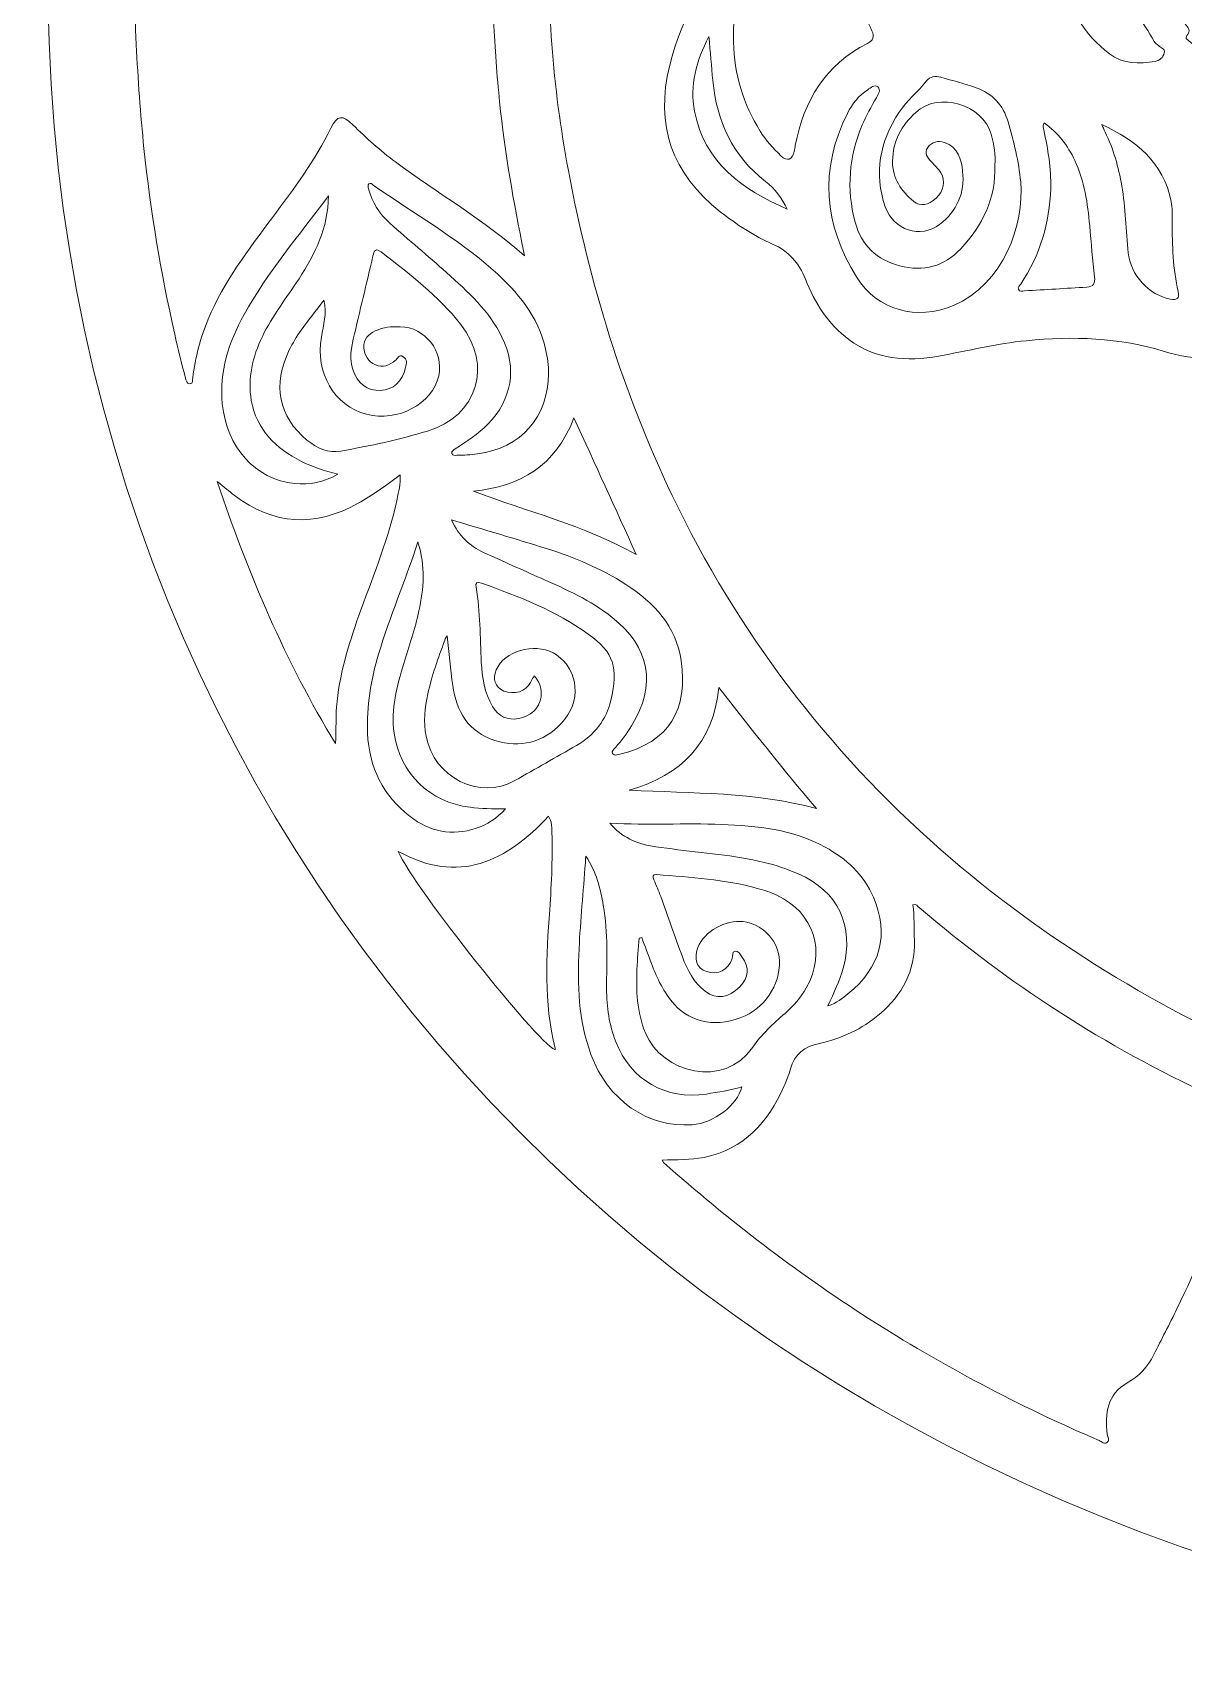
# Model space of a CAD drawing. Extents: x 547 to 1499, y -1479 to -525.
# Drawn here: x 546.5 to 869.9, y -1479.1 to -1021.8 of the extents above; entities that cross this region are included whole.
import ezdxf

# ---------------------------------------------------------------- set-up
doc = ezdxf.new("R2010")
doc.units = 0
doc.header["$MEASUREMENT"] = 0
doc.layers.add('katman 1', color=7, linetype='Continuous')

# ---------------------------------------------------------------- blocks, each defined once
blk = doc.blocks.new('block 2')
at = {"layer": 'katman 1', "lineweight": 0}
for points, knots in [([(1056.6, -1478.16), (770.03, -1479.09), (560.12, -1277.73), (551.19, -1024.41), (546.55, -892.53), (589.54, -777.31), (680.34, -681.55), (768.57, -588.49), (878.18, -539.25), (1006.31, -534.51), (1272.18, -524.67), (1486.76, -733.98), (1494.73, -988.62), (1498.89, -1121.7), (1455.17, -1237.83), (1362.7, -1333.82), (1270.21, -1429.85), (1155.63, -1476.5), (1056.6, -1478.16)], [0, 0, 0, 0, 1, 1, 1, 2, 2, 2, 3, 3, 3, 4, 4, 4, 5, 5, 5, 6, 6, 6, 6]), ([(816.05, -746.51), (817.91, -747.17), (819.34, -747.65), (820.75, -748.19), (828.36, -751.14), (833.07, -756.57), (834.82, -764.58), (835.65, -768.39), (835.67, -772.2), (835.2, -776.05), (833.96, -786.16), (829.07, -793.61), (819.5, -797.66), (818.32, -798.16), (817.15, -798.71), (815.92, -799.07), (814.15, -799.59), (814.3, -800.29), (815.32, -801.56), (820.13, -807.51), (825.53, -812.86), (831.33, -817.82), (840.19, -825.39), (850.02, -831.66), (859.29, -838.67), (867.76, -845.07), (875.75, -851.99), (882.1, -860.6), (890.16, -871.54), (893.95, -883.58), (891.5, -897.21), (890.07, -905.16), (886.67, -912.3), (882.15, -918.91), (876.95, -926.53), (871.43, -933.93), (866.37, -941.64), (850.61, -965.64), (851.61, -997.5), (870.38, -1019.32), (871.24, -1020.31), (872.14, -1021.29), (870.87, -1022.64), (870.33, -1023.23), (870.9, -1023.7), (871.32, -1024.04), (875.57, -1027.45), (880.11, -1030.28), (885.74, -1030.62), (887.23, -1030.71), (888.73, -1030.28), (890.27, -1030.62), (897.71, -1032.28), (905.13, -1034.03), (912.29, -1036.63), (917.12, -1038.39), (921.87, -1039.63), (927.05, -1038.68), (928.68, -1038.38), (930.43, -1038.54), (932.09, -1038.73), (936.57, -1039.26), (941.06, -1039.07), (945.54, -1038.94), (947.47, -1038.89), (949.37, -1038.61), (951.25, -1039.22), (954.68, -1040.33), (958.14, -1041.36), (961.52, -1042.61), (971.7, -1046.36), (981.44, -1051.08), (991.08, -1056.01), (993.47, -1057.24), (995.85, -1057.71), (998.49, -1056.9), (1000.05, -1056.42), (1000.84, -1055.62), (1001.13, -1053.94), (1002.1, -1048.26), (1003.24, -1042.61), (1004.32, -1036.94), (1006.61, -1024.98), (1008.88, -1013.02), (1011.2, -1001.07), (1011.82, -997.89), (1013.65, -996.44), (1016.28, -996.83), (1019.01, -997.24), (1019.8, -998.68), (1019.64, -1002.15), (1019.42, -1006.59), (1018.05, -1010.81), (1017.37, -1015.16), (1016.94, -1017.86), (1017.73, -1020.24), (1019.38, -1022.33), (1020.32, -1023.53), (1021.2, -1023.28), (1021.53, -1021.81), (1021.83, -1020.49), (1021.89, -1019.11), (1022.17, -1017.78), (1023.98, -1009.22), (1027.54, -1001.77), (1035.72, -997.53), (1037.72, -996.49), (1038.98, -995.31), (1039.52, -993.03), (1040.17, -990.3), (1042.85, -988.53), (1045.44, -988.62), (1048.02, -988.7), (1049.63, -990.17), (1050.42, -993.33), (1051.48, -997.64), (1051.42, -1002.06), (1051.46, -1006.46), (1051.48, -1009.27), (1051.57, -1012.07), (1052.82, -1014.67), (1053.19, -1015.44), (1053.55, -1016.45), (1054.66, -1016.26), (1055.73, -1016.07), (1056.16, -1015.18), (1056.31, -1014.14), (1056.45, -1013.19), (1056.61, -1012.24), (1056.81, -1011.3), (1057.78, -1006.9), (1060, -1003.31), (1063.69, -1000.64), (1065.73, -999.17), (1068.01, -998.22), (1070.3, -997.25), (1074.29, -995.57), (1074.7, -993.9), (1071.89, -990.61), (1068.55, -986.69), (1065.62, -982.49), (1063.11, -977.99), (1056.88, -966.86), (1057.22, -955.98), (1064.37, -945.34), (1067.07, -941.33), (1070.28, -937.76), (1073.67, -934.34), (1084.52, -923.37), (1094.55, -911.72), (1103.19, -898.9), (1114.84, -881.6), (1123.95, -863.17), (1128.28, -842.58), (1130.27, -833.13), (1130.98, -823.56), (1131.29, -813.95), (1131.46, -808.64), (1129.9, -804.27), (1124.39, -801.96), (1120.95, -800.52), (1118.48, -797.63), (1116.18, -794.69), (1104.24, -779.48), (1096.94, -762.38), (1095.4, -743.03), (1094.24, -728.34), (1096.61, -714.1), (1101.91, -700.36), (1103.36, -696.62), (1104.98, -692.95), (1106.36, -689.19), (1107.32, -686.6), (1106.63, -685.36), (1104.04, -684.34), (1103.37, -684.07), (1102.68, -683.87), (1101.98, -683.7), (1078.38, -678), (1054.43, -674.87), (1030.18, -674.12), (1019.84, -673.8), (1009.51, -674.28), (999.19, -674.91), (985.97, -675.71), (972.87, -677.44), (959.9, -680.02), (914.92, -688.97), (873.2, -705.82), (835.4, -732.01), (828.89, -736.52), (822.51, -741.22), (816.05, -746.51)], [0, 0, 0, 0, 1, 1, 1, 2, 2, 2, 3, 3, 3, 4, 4, 4, 5, 5, 5, 6, 6, 6, 7, 7, 7, 8, 8, 8, 9, 9, 9, 10, 10, 10, 11, 11, 11, 12, 12, 12, 13, 13, 13, 14, 14, 14, 15, 15, 15, 16, 16, 16, 17, 17, 17, 18, 18, 18, 19, 19, 19, 20, 20, 20, 21, 21, 21, 22, 22, 22, 23, 23, 23, 24, 24, 24, 25, 25, 25, 26, 26, 26, 27, 27, 27, 28, 28, 28, 29, 29, 29, 30, 30, 30, 31, 31, 31, 32, 32, 32, 33, 33, 33, 34, 34, 34, 35, 35, 35, 36, 36, 36, 37, 37, 37, 38, 38, 38, 39, 39, 39, 40, 40, 40, 41, 41, 41, 42, 42, 42, 43, 43, 43, 44, 44, 44, 45, 45, 45, 46, 46, 46, 47, 47, 47, 48, 48, 48, 49, 49, 49, 50, 50, 50, 51, 51, 51, 52, 52, 52, 53, 53, 53, 54, 54, 54, 55, 55, 55, 56, 56, 56, 57, 57, 57, 58, 58, 58, 59, 59, 59, 60, 60, 60, 61, 61, 61, 62, 62, 62, 63, 63, 63, 64, 64, 64, 64]), ([(734.34, -843.43), (733.55, -844.69), (733.1, -845.35), (732.72, -846.04), (723.93, -862.11), (716.6, -878.83), (710.4, -896.06), (699.56, -926.21), (693.28, -957.29), (691.89, -989.28), (690.84, -1013.22), (692.69, -1036.99), (697.11, -1060.56), (703.03, -1092.22), (712.37, -1122.8), (726.29, -1151.9), (744.64, -1190.23), (769.77, -1223.43), (801.74, -1251.46), (830.83, -1276.97), (863.55, -1296.61), (898.96, -1311.94), (905.34, -1314.71), (907.03, -1314.02), (910.38, -1308.04), (920.03, -1290.82), (928.63, -1273.08), (936.53, -1255), (945.97, -1233.39), (954.22, -1211.32), (962.11, -1189.1), (971.3, -1163.2), (980.15, -1137.17), (988.69, -1111.04), (990.47, -1105.62), (989.1, -1103.79), (983.3, -1103.85), (979.29, -1103.89), (975.29, -1104.04), (971.29, -1104.33), (965.13, -1104.79), (959.05, -1105.65), (953.19, -1107.83), (948.22, -1109.68), (943.03, -1110.17), (937.81, -1109.18), (931.26, -1107.94), (924.73, -1106.91), (918.02, -1107.05), (908.63, -1107.25), (899.63, -1109.5), (890.61, -1111.75), (881.89, -1113.93), (873.32, -1114.07), (864.56, -1111.38), (851.91, -1107.51), (838.91, -1107.05), (825.77, -1108.38), (817.45, -1109.23), (809.37, -1111.25), (801.17, -1112.7), (792.18, -1114.29), (783.54, -1113.72), (775.92, -1108.07), (770.07, -1103.74), (766.31, -1097.76), (763.72, -1091.1), (761.92, -1086.49), (759.02, -1083.23), (754.48, -1081.24), (749.17, -1078.91), (744.36, -1075.71), (739.8, -1072.13), (726.21, -1061.47), (721.42, -1047.75), (725.57, -1030.98), (729, -1017.16), (736.26, -1005.29), (744.98, -994.26), (747.66, -990.87), (748.27, -987.85), (746.08, -983.99), (742.89, -978.38), (741.65, -972.21), (741.53, -965.76), (741.37, -957.45), (743.56, -949.73), (747.08, -942.35), (748.54, -939.28), (748.72, -936.48), (747.21, -933.4), (745.28, -929.45), (744.99, -925.27), (745.89, -920.96), (747.14, -914.98), (750.17, -909.95), (754.05, -905.36), (755.77, -903.32), (757.18, -901.11), (757.92, -898.51), (759.26, -893.81), (758.03, -889.49), (756.08, -885.25), (752.85, -878.21), (748.31, -871.98), (744.06, -865.56), (740.82, -860.67), (737.92, -855.59), (736.14, -849.96), (735.52, -848), (735.04, -845.99), (734.34, -843.43)], [0, 0, 0, 0, 1, 1, 1, 2, 2, 2, 3, 3, 3, 4, 4, 4, 5, 5, 5, 6, 6, 6, 7, 7, 7, 8, 8, 8, 9, 9, 9, 10, 10, 10, 11, 11, 11, 12, 12, 12, 13, 13, 13, 14, 14, 14, 15, 15, 15, 16, 16, 16, 17, 17, 17, 18, 18, 18, 19, 19, 19, 20, 20, 20, 21, 21, 21, 22, 22, 22, 23, 23, 23, 24, 24, 24, 25, 25, 25, 26, 26, 26, 27, 27, 27, 28, 28, 28, 29, 29, 29, 30, 30, 30, 31, 31, 31, 32, 32, 32, 33, 33, 33, 34, 34, 34, 35, 35, 35, 36, 36, 36, 37, 37, 37, 37]), ([(762, -907.97), (764.06, -908.21), (765.8, -908.4), (767.55, -908.62), (777.79, -909.9), (785.58, -918.01), (786.65, -928.23), (787.52, -936.46), (785.57, -944.14), (782.45, -951.61), (777.26, -964.04), (769.22, -974.66), (760.99, -985.14), (757.62, -989.42), (753.98, -993.5), (750.72, -997.86), (744.84, -1005.74), (743.35, -1014.82), (743.52, -1024.45), (743.68, -1033.56), (746.25, -1041.77), (750.97, -1049.46), (752.59, -1052.1), (754.65, -1054.31), (756.85, -1056.41), (758.62, -1058.09), (759.99, -1057.59), (760.58, -1055.17), (760.71, -1054.63), (760.75, -1054.07), (760.86, -1053.52), (763.34, -1040.93), (769.26, -1030.76), (781.14, -1024.83), (782.77, -1024.02), (783.15, -1022.89), (782.42, -1021.3), (781.04, -1018.31), (779.64, -1015.34), (778.29, -1012.34), (777.6, -1010.81), (776.48, -1009.28), (776.4, -1007.7), (775.94, -998.69), (773.5, -989.84), (776.39, -980.61), (778.87, -972.65), (780.86, -964.53), (784.43, -956.99), (789.09, -947.14), (791.54, -936.95), (790.7, -926.02), (790.24, -919.97), (788.2, -914.63), (784.05, -910.16), (778.02, -903.66), (768.24, -902.62), (762, -907.97)], [0, 0, 0, 0, 1, 1, 1, 2, 2, 2, 3, 3, 3, 4, 4, 4, 5, 5, 5, 6, 6, 6, 7, 7, 7, 8, 8, 8, 9, 9, 9, 10, 10, 10, 11, 11, 11, 12, 12, 12, 13, 13, 13, 14, 14, 14, 15, 15, 15, 16, 16, 16, 17, 17, 17, 18, 18, 18, 19, 19, 19, 19]), ([(684.78, -1084.56), (684.55, -1083.32), (684.33, -1082.07), (684.07, -1080.84), (681.19, -1066.86), (678.86, -1052.81), (677.52, -1038.6), (676.8, -1030.94), (676.35, -1023.27), (675.99, -1015.59), (675.45, -1003.88), (675.67, -992.2), (676.71, -980.54), (676.91, -978.31), (676.54, -977.75), (674.46, -978.42), (668.35, -980.36), (663.49, -978.73), (659.52, -973.79), (657.39, -971.14), (654.71, -969.05), (651.57, -967.68), (635.08, -960.48), (618.28, -954.24), (600.38, -951.43), (596.35, -950.8), (592.59, -951.54), (589.87, -954.75), (587.64, -957.38), (585.43, -957.89), (582.3, -956.42), (579.18, -954.96), (578.08, -955.69), (577.66, -959.14), (576.33, -970.12), (575.77, -981.17), (575.44, -992.21), (575.12, -1003.18), (575.17, -1014.17), (575.69, -1025.15), (576.16, -1034.92), (576.85, -1044.67), (577.86, -1054.38), (579.69, -1071.92), (582.62, -1089.3), (586.48, -1106.51), (587.41, -1110.65), (588.46, -1114.77), (589.5, -1118.88), (589.67, -1119.55), (589.91, -1120.48), (590.75, -1120.47), (591.84, -1120.46), (591.46, -1119.39), (591.54, -1118.78), (592.32, -1113.11), (593.68, -1107.62), (595.91, -1102.33), (600.37, -1091.8), (607.22, -1082.79), (613.97, -1073.72), (619.95, -1065.68), (626.01, -1057.69), (630.4, -1048.6), (632.13, -1045.01), (633.67, -1044.79), (636.55, -1047.67), (640.3, -1051.42), (644.24, -1054.94), (648.5, -1058.1), (660.44, -1067), (673.46, -1074.43), (684.78, -1084.56)], [0, 0, 0, 0, 1, 1, 1, 2, 2, 2, 3, 3, 3, 4, 4, 4, 5, 5, 5, 6, 6, 6, 7, 7, 7, 8, 8, 8, 9, 9, 9, 10, 10, 10, 11, 11, 11, 12, 12, 12, 13, 13, 13, 14, 14, 14, 15, 15, 15, 16, 16, 16, 17, 17, 17, 18, 18, 18, 19, 19, 19, 20, 20, 20, 21, 21, 21, 22, 22, 22, 23, 23, 23, 24, 24, 24, 24]), ([(848.9, -962.11), (843.4, -969.17), (839.14, -976.78), (837.12, -985.49), (835.55, -992.31), (836.18, -999.22), (836.77, -1006.06), (837.55, -1015.1), (841.97, -1022.3), (849.14, -1027.73), (852.97, -1030.63), (857.5, -1030.6), (862.01, -1029.86), (863.22, -1029.66), (864.23, -1028.79), (864.53, -1027.52), (864.82, -1026.3), (863.58, -1026.03), (862.88, -1025.44), (862.46, -1025.08), (861.95, -1024.73), (861.7, -1024.26), (858.7, -1018.78), (854.48, -1013.91), (852.37, -1008.04), (848.1, -996.2), (845.64, -984.01), (847.74, -971.3), (848.24, -968.25), (848.52, -965.17), (848.9, -962.11)], [0, 0, 0, 0, 1, 1, 1, 2, 2, 2, 3, 3, 3, 4, 4, 4, 5, 5, 5, 6, 6, 6, 7, 7, 7, 8, 8, 8, 9, 9, 9, 10, 10, 10, 10]), ([(758.58, -1071.4), (757.2, -1068.25), (755.1, -1065.66), (752.45, -1063.59), (743.21, -1056.39), (738.78, -1046.71), (737.69, -1035.28), (737.31, -1031.29), (736.99, -1027.29), (736.6, -1022.88), (733, -1029.76), (731.13, -1036.62), (732.54, -1043.88), (735.36, -1058.44), (746.05, -1065.83), (758.58, -1071.4)], [0, 0, 0, 0, 1, 1, 1, 2, 2, 2, 3, 3, 3, 4, 4, 4, 5, 5, 5, 5]), ([(816.96, -1058.92), (817.25, -1068.55), (813.45, -1076.02), (807.38, -1082.52), (802.67, -1087.56), (796.86, -1089.08), (790.26, -1087.35), (783.78, -1085.65), (779.41, -1081.57), (777.67, -1075.03), (775.2, -1065.73), (775.92, -1056.62), (779.67, -1047.75), (780.8, -1045.08), (782.19, -1042.56), (783.66, -1040.07), (784.23, -1039.11), (785.04, -1037.91), (784.02, -1037.03), (783.11, -1036.24), (782.06, -1037.29), (781.24, -1037.83), (778.7, -1039.49), (776.86, -1041.81), (775.51, -1044.5), (767.58, -1060.31), (768.91, -1075.73), (778.05, -1090.47), (783.91, -1099.92), (795.05, -1102.83), (805.28, -1098.48), (819.41, -1092.47), (825.28, -1075.77), (824.2, -1063.76), (823.68, -1057.99), (822.27, -1052.4), (820.66, -1046.85), (819.26, -1042.09), (816.23, -1038.89), (811.65, -1037.26), (808.41, -1036.11), (805.05, -1035.3), (801.74, -1034.32), (800.2, -1033.86), (798.69, -1034.18), (797.78, -1035.34), (795.36, -1038.44), (792.2, -1040.87), (790.03, -1044.18), (784.61, -1052.44), (782.88, -1061.28), (786.15, -1070.74), (788.43, -1077.37), (796.13, -1079.77), (801.43, -1075.69), (806.32, -1071.91), (808.56, -1066.88), (807.89, -1060.74), (807.52, -1057.31), (806.52, -1054.04), (802.79, -1052.68), (800.94, -1052), (799.21, -1052.51), (798.08, -1054.07), (796.94, -1055.65), (798.03, -1056.91), (799.12, -1058.07), (800.04, -1059.07), (801.05, -1060.03), (801.77, -1061.16), (803.19, -1063.4), (802.56, -1066.35), (800.41, -1068.35), (798.3, -1070.33), (795.99, -1070.76), (794.13, -1069.23), (790.61, -1066.32), (788.19, -1062.8), (788.2, -1057.94), (788.21, -1052.31), (790.81, -1047.81), (794.7, -1044.23), (801.22, -1038.23), (813.46, -1041.91), (815.89, -1050.36), (816.74, -1053.31), (817.13, -1056.32), (816.96, -1058.92)], [0, 0, 0, 0, 1, 1, 1, 2, 2, 2, 3, 3, 3, 4, 4, 4, 5, 5, 5, 6, 6, 6, 7, 7, 7, 8, 8, 8, 9, 9, 9, 10, 10, 10, 11, 11, 11, 12, 12, 12, 13, 13, 13, 14, 14, 14, 15, 15, 15, 16, 16, 16, 17, 17, 17, 18, 18, 18, 19, 19, 19, 20, 20, 20, 21, 21, 21, 22, 22, 22, 23, 23, 23, 24, 24, 24, 25, 25, 25, 26, 26, 26, 27, 27, 27, 28, 28, 28, 29, 29, 29, 29]), ([(830.81, -1047.16), (830.3, -1048.08), (830.58, -1048.61), (830.69, -1049.15), (831.85, -1054.56), (832.81, -1060.02), (832.64, -1065.56), (832.34, -1075.29), (829.67, -1084.33), (824.2, -1092.47), (823.89, -1092.92), (823.33, -1093.37), (823.58, -1093.94), (823.91, -1094.68), (824.71, -1094.41), (825.31, -1094.38), (831.14, -1094.05), (836.97, -1093.68), (842.8, -1093.32), (844.64, -1093.21), (845.17, -1092.27), (844.96, -1090.43), (844.4, -1085.67), (844, -1080.89), (843.59, -1076.11), (843.06, -1069.78), (842.1, -1063.55), (839.39, -1057.72), (837.44, -1053.52), (834.69, -1049.99), (830.81, -1047.16)], [0, 0, 0, 0, 1, 1, 1, 2, 2, 2, 3, 3, 3, 4, 4, 4, 5, 5, 5, 6, 6, 6, 7, 7, 7, 8, 8, 8, 9, 9, 9, 10, 10, 10, 10]), ([(846.97, -1047.6), (847.28, -1048.31), (847.58, -1049.03), (847.92, -1049.73), (850.25, -1054.53), (851.72, -1059.57), (852.6, -1064.82), (853.65, -1071.08), (853.8, -1077.41), (854.42, -1083.7), (855.02, -1089.84), (860.24, -1095.62), (866.24, -1096.7), (867.98, -1097.01), (868.91, -1096.63), (868.45, -1094.59), (866.99, -1088.15), (866.73, -1081.59), (866.8, -1075.01), (866.82, -1073.09), (866.85, -1071.17), (866.47, -1069.26), (864.31, -1058.27), (856.69, -1052.07), (846.97, -1047.6)], [0, 0, 0, 0, 1, 1, 1, 2, 2, 2, 3, 3, 3, 4, 4, 4, 5, 5, 5, 6, 6, 6, 7, 7, 7, 8, 8, 8, 8]), ([(691.52, -1117.54), (691.62, -1115.37), (691.22, -1113.08), (690.72, -1110.81), (688.67, -1101.5), (682.86, -1094.66), (675.99, -1088.55), (665.64, -1079.36), (653.53, -1072.62), (642.3, -1064.64), (641.94, -1064.38), (641.52, -1063.91), (641.05, -1064.32), (640.65, -1064.67), (640.87, -1065.21), (640.99, -1065.68), (641.96, -1069.53), (643.98, -1072.76), (646.93, -1075.37), (652.22, -1080.03), (657.62, -1084.56), (662.9, -1089.24), (668.9, -1094.57), (674.8, -1100), (678.44, -1107.37), (682.74, -1116.07), (681.29, -1124.94), (674.48, -1131.86), (671.75, -1134.63), (668.53, -1136.72), (665.29, -1138.8), (664.83, -1139.09), (664.2, -1139.42), (664.37, -1140.06), (664.55, -1140.74), (665.27, -1140.6), (665.81, -1140.6), (667.74, -1140.63), (669.64, -1140.43), (671.55, -1140.19), (683.76, -1138.6), (691.52, -1129.9), (691.52, -1117.54)], [0, 0, 0, 0, 1, 1, 1, 2, 2, 2, 3, 3, 3, 4, 4, 4, 5, 5, 5, 6, 6, 6, 7, 7, 7, 8, 8, 8, 9, 9, 9, 10, 10, 10, 11, 11, 11, 12, 12, 12, 13, 13, 13, 14, 14, 14, 14]), ([(629.73, -1067.71), (621.29, -1078.95), (612.54, -1089.21), (606, -1101.06), (601.69, -1108.86), (598.96, -1117.03), (599.86, -1126.11), (601.06, -1138.22), (609.07, -1147.41), (620.25, -1148.56), (624.38, -1148.98), (628.24, -1148.16), (632.32, -1145.95), (628.49, -1144.84), (625.17, -1143.91), (622.1, -1142.33), (614.94, -1138.63), (609.45, -1133.46), (608.02, -1125.16), (606.94, -1118.88), (608.38, -1112.92), (611.12, -1107.21), (613.92, -1101.39), (617.91, -1096.34), (621.42, -1090.98), (625.94, -1084.06), (629.54, -1076.82), (629.73, -1067.71)], [0, 0, 0, 0, 1, 1, 1, 2, 2, 2, 3, 3, 3, 4, 4, 4, 5, 5, 5, 6, 6, 6, 7, 7, 7, 8, 8, 8, 9, 9, 9, 9]), ([(628.38, -1097.03), (626.25, -1099.83), (624.05, -1102.58), (622.02, -1105.44), (620.77, -1107.2), (619.63, -1109.06), (618.69, -1111), (613.91, -1120.81), (615.67, -1129.71), (623.65, -1136.32), (626.41, -1138.6), (629.67, -1140.03), (633.21, -1139.4), (641.41, -1137.94), (649.58, -1136.22), (657.55, -1133.78), (671.55, -1129.5), (675.93, -1115.31), (666.87, -1103.8), (660.57, -1095.79), (652.53, -1089.63), (644.53, -1083.45), (642.94, -1082.23), (642.54, -1083.09), (642.2, -1084.57), (640.38, -1092.37), (638.5, -1100.16), (636.65, -1107.95), (635.98, -1110.79), (635.65, -1113.62), (636.57, -1116.49), (637.81, -1120.38), (640.59, -1122.53), (644.32, -1122.38), (647.87, -1122.24), (650.46, -1119.87), (651.37, -1115.93), (651.63, -1114.81), (651.88, -1113.63), (650.73, -1112.88), (649.46, -1112.04), (649.16, -1113.49), (648.47, -1113.99), (646.8, -1115.24), (645.03, -1116.16), (642.92, -1115.2), (640.83, -1114.26), (639.75, -1112.52), (639.62, -1110.27), (639.48, -1107.94), (640.91, -1106.59), (642.84, -1105.65), (645.06, -1104.57), (647.44, -1104.4), (649.87, -1104.45), (656.84, -1104.59), (662.2, -1111.41), (660.67, -1118.22), (658.88, -1126.16), (649.14, -1131.36), (640.38, -1129.05), (631.26, -1126.66), (625.96, -1117.49), (627.72, -1107.37), (628.31, -1104.02), (629.3, -1100.69), (628.38, -1097.03)], [0, 0, 0, 0, 1, 1, 1, 2, 2, 2, 3, 3, 3, 4, 4, 4, 5, 5, 5, 6, 6, 6, 7, 7, 7, 8, 8, 8, 9, 9, 9, 10, 10, 10, 11, 11, 11, 12, 12, 12, 13, 13, 13, 14, 14, 14, 15, 15, 15, 16, 16, 16, 17, 17, 17, 18, 18, 18, 19, 19, 19, 20, 20, 20, 21, 21, 21, 22, 22, 22, 22]), ([(698.68, -1130.08), (693.53, -1143.62), (683.62, -1149.38), (670.45, -1150.66), (685.56, -1156.46), (701.37, -1160.23), (716.16, -1168.44), (710.26, -1155.49), (704.63, -1143.14), (698.68, -1130.08)], [0, 0, 0, 0, 1, 1, 1, 2, 2, 2, 3, 3, 3, 3]), ([(631.65, -1221.6), (631.94, -1217.63), (631.68, -1213.71), (632.11, -1209.79), (633.09, -1200.87), (635.8, -1192.41), (638.83, -1184.03), (642.53, -1173.79), (646.68, -1163.68), (648.96, -1152.97), (649.41, -1150.85), (650.02, -1148.73), (649.85, -1146.13), (645.85, -1149.1), (642.08, -1151.8), (638.03, -1154.07), (625.93, -1160.83), (614.31, -1160.3), (603.2, -1151.83), (601.76, -1150.73), (600.39, -1149.55), (598.45, -1147.97), (607.18, -1174.05), (617.64, -1198.59), (631.65, -1221.6)], [0, 0, 0, 0, 1, 1, 1, 2, 2, 2, 3, 3, 3, 4, 4, 4, 5, 5, 5, 6, 6, 6, 7, 7, 7, 8, 8, 8, 8]), ([(664.28, -1158.74), (666.32, -1163.36), (669.36, -1166.08), (673.25, -1167.88), (678.62, -1170.37), (684.04, -1172.77), (689.46, -1175.18), (696.42, -1178.28), (703.37, -1181.35), (709.4, -1186.15), (720.05, -1194.61), (721.95, -1205.05), (714.87, -1216.65), (713.57, -1218.78), (712.03, -1220.72), (710.45, -1222.64), (710.02, -1223.17), (709.13, -1223.69), (709.54, -1224.43), (709.95, -1225.16), (710.85, -1224.76), (711.52, -1224.6), (725.69, -1221.32), (730.73, -1211.85), (728.79, -1198.35), (727.39, -1188.61), (721.2, -1182.02), (713.22, -1176.88), (706.29, -1172.42), (698.77, -1169.27), (690.95, -1166.82), (682.26, -1164.11), (673.52, -1161.54), (664.28, -1158.74)], [0, 0, 0, 0, 1, 1, 1, 2, 2, 2, 3, 3, 3, 4, 4, 4, 5, 5, 5, 6, 6, 6, 7, 7, 7, 8, 8, 8, 9, 9, 9, 10, 10, 10, 11, 11, 11, 11]), ([(654.82, -1164.96), (651.26, -1176.03), (646.88, -1186.03), (643.78, -1196.48), (641.64, -1203.73), (640.36, -1211.12), (640.68, -1218.74), (641.07, -1228.41), (645.07, -1236.24), (652.62, -1242.13), (658.15, -1246.44), (664.44, -1247.69), (671.22, -1245.45), (674.25, -1244.45), (676.85, -1242.75), (679.48, -1240.01), (675.71, -1239.97), (672.6, -1239.92), (669.5, -1239.54), (658.08, -1238.15), (649.79, -1230.06), (648.13, -1218.69), (647.13, -1211.87), (648.96, -1205.51), (650.85, -1199.13), (652.3, -1194.21), (654.05, -1189.38), (655.13, -1184.36), (656.47, -1178.12), (657.01, -1171.89), (654.82, -1164.96)], [0, 0, 0, 0, 1, 1, 1, 2, 2, 2, 3, 3, 3, 4, 4, 4, 5, 5, 5, 6, 6, 6, 7, 7, 7, 8, 8, 8, 9, 9, 9, 10, 10, 10, 10]), ([(663.03, -1191.32), (662.81, -1191.73), (662.55, -1192.12), (662.39, -1192.56), (660.55, -1197.51), (658.75, -1202.49), (657.63, -1207.67), (656.78, -1211.6), (656.35, -1215.53), (657.13, -1219.58), (659.35, -1231.15), (672.11, -1237.66), (682.08, -1232.02), (687.87, -1228.75), (693.64, -1225.45), (699.42, -1222.16), (704.39, -1219.33), (707.72, -1215.02), (709.06, -1209.49), (711.31, -1200.27), (709.83, -1196), (702.7, -1190.87), (693.55, -1184.3), (683.16, -1180.27), (672.66, -1176.5), (671.46, -1176.07), (670.95, -1176.42), (671.17, -1177.67), (672.42, -1184.64), (672.24, -1191.7), (672.64, -1198.73), (672.89, -1203.04), (673.53, -1207.36), (675.79, -1211.21), (677.44, -1214.02), (680.03, -1215.18), (683.1, -1214.61), (686.47, -1213.99), (689.01, -1211.64), (689.43, -1208.54), (689.72, -1206.36), (689.08, -1204.41), (687.5, -1202.58), (686.84, -1203.71), (686.43, -1204.59), (685.88, -1205.35), (684.31, -1207.51), (680.4, -1207.98), (678.06, -1206.35), (676.05, -1204.94), (675.78, -1202.57), (677.34, -1199.93), (680.28, -1194.95), (688.83, -1193.28), (693.81, -1196.73), (700.09, -1201.08), (700.82, -1209.92), (695.17, -1215.91), (690.02, -1221.37), (683.61, -1222.97), (676.48, -1220.74), (669.01, -1218.41), (665.67, -1212.64), (664.6, -1205.3), (663.94, -1200.72), (663.61, -1196.1), (663.03, -1191.32)], [0, 0, 0, 0, 1, 1, 1, 2, 2, 2, 3, 3, 3, 4, 4, 4, 5, 5, 5, 6, 6, 6, 7, 7, 7, 8, 8, 8, 9, 9, 9, 10, 10, 10, 11, 11, 11, 12, 12, 12, 13, 13, 13, 14, 14, 14, 15, 15, 15, 16, 16, 16, 17, 17, 17, 18, 18, 18, 19, 19, 19, 20, 20, 20, 21, 21, 21, 22, 22, 22, 22]), ([(739.43, -1205.84), (737.78, -1221.49), (728.87, -1230.57), (714.23, -1234.7), (731.91, -1235.71), (749.55, -1235.16), (766.78, -1239.9), (757.35, -1228.75), (748.36, -1217.43), (739.43, -1205.84)], [0, 0, 0, 0, 1, 1, 1, 2, 2, 2, 3, 3, 3, 3]), ([(649.24, -1251.93), (654.43, -1263.08), (687.69, -1304.77), (693.35, -1307.77), (693.37, -1307.62), (693.43, -1307.45), (693.4, -1307.31), (690.1, -1294.43), (690.95, -1281.41), (691.85, -1268.35), (692.39, -1260.68), (692.75, -1252.99), (692.43, -1245.29), (692.39, -1244.3), (692.31, -1243.28), (691.51, -1242.05), (679.64, -1254.88), (666.31, -1261.32), (649.24, -1251.93)], [0, 0, 0, 0, 1, 1, 1, 2, 2, 2, 3, 3, 3, 4, 4, 4, 5, 5, 5, 6, 6, 6, 6]), ([(770.05, -1295.38), (772.58, -1294.52), (774.11, -1293.24), (775.65, -1292), (784.86, -1284.6), (787.31, -1275.32), (782.82, -1264.83), (780.09, -1258.41), (775.23, -1254.03), (769.23, -1250.73), (760.16, -1245.75), (750.2, -1244.74), (740.15, -1244.36), (729.84, -1243.98), (719.51, -1244.57), (708.75, -1244.04), (710.5, -1246.08), (712.31, -1247.43), (714.37, -1248.48), (718.1, -1250.39), (722.2, -1250.73), (726.25, -1251.26), (734.9, -1252.38), (743.63, -1252.98), (752.15, -1255.02), (755.43, -1255.81), (758.6, -1256.9), (761.7, -1258.25), (772.91, -1263.16), (777.56, -1272.96), (774.33, -1284.8), (773.38, -1288.29), (771.8, -1291.53), (770.05, -1295.38)], [0, 0, 0, 0, 1, 1, 1, 2, 2, 2, 3, 3, 3, 4, 4, 4, 5, 5, 5, 6, 6, 6, 7, 7, 7, 8, 8, 8, 9, 9, 9, 10, 10, 10, 11, 11, 11, 11]), ([(702, -1253.26), (701.94, -1254.24), (701.92, -1254.7), (701.89, -1255.16), (701.28, -1263.22), (700.51, -1271.28), (700.11, -1279.35), (699.61, -1289.39), (699.89, -1299.38), (703.44, -1309), (708.21, -1321.88), (719.41, -1329.73), (731.88, -1328.77), (738.02, -1328.29), (744.53, -1323.39), (745.83, -1318.11), (742.53, -1319.12), (739.22, -1319.63), (735.91, -1320.14), (724.53, -1321.9), (714.55, -1316.19), (710.41, -1305.43), (708.58, -1300.67), (707.86, -1295.7), (707.84, -1290.6), (707.82, -1282.75), (708.34, -1274.88), (706.92, -1267.09), (706.07, -1262.4), (705.04, -1257.74), (702, -1253.26)], [0, 0, 0, 0, 1, 1, 1, 2, 2, 2, 3, 3, 3, 4, 4, 4, 5, 5, 5, 6, 6, 6, 7, 7, 7, 8, 8, 8, 9, 9, 9, 10, 10, 10, 10]), ([(717.71, -1276.14), (717.47, -1276.19), (717.24, -1276.25), (717.01, -1276.3), (716.53, -1282.17), (715.94, -1288.04), (716.57, -1293.96), (716.91, -1297.07), (717.57, -1300.11), (718.77, -1303.03), (723.31, -1314.14), (740.83, -1318.81), (748.89, -1307.02), (751.39, -1303.38), (754.65, -1300.34), (758.01, -1297.48), (760.44, -1295.42), (762.38, -1293.01), (763.94, -1290.28), (769.67, -1280.23), (766.16, -1269.14), (755.68, -1264.26), (753.95, -1263.45), (752.1, -1262.84), (750.26, -1262.33), (741.01, -1259.78), (731.47, -1259.28), (721.98, -1258.44), (720.5, -1258.31), (720.85, -1259.14), (721.16, -1259.94), (721.77, -1261.5), (722.46, -1263.04), (723.04, -1264.62), (725.09, -1270.27), (727.08, -1275.94), (729.15, -1281.58), (730.51, -1285.31), (732.34, -1288.79), (735.58, -1291.27), (738.71, -1293.66), (742.03, -1293.17), (745.24, -1289.98), (747.85, -1287.37), (748.08, -1284.59), (745.87, -1281.58), (745.36, -1280.9), (744.89, -1279.82), (743.95, -1279.98), (743, -1280.14), (743.36, -1281.33), (743.14, -1282.05), (742.15, -1285.24), (739.14, -1286.79), (735.89, -1285.71), (733.18, -1284.82), (732.26, -1282.19), (733.51, -1278.95), (735.23, -1274.48), (741.29, -1271.03), (746.25, -1271.68), (751.43, -1272.36), (755.67, -1276.52), (756.31, -1281.55), (757.16, -1288.17), (753.05, -1295.31), (746.77, -1298.15), (739.2, -1301.57), (731.7, -1300.34), (726.88, -1294.95), (723.87, -1291.6), (722.04, -1287.61), (720.46, -1283.47), (719.53, -1281.04), (718.62, -1278.59), (717.71, -1276.14)], [0, 0, 0, 0, 1, 1, 1, 2, 2, 2, 3, 3, 3, 4, 4, 4, 5, 5, 5, 6, 6, 6, 7, 7, 7, 8, 8, 8, 9, 9, 9, 10, 10, 10, 11, 11, 11, 12, 12, 12, 13, 13, 13, 14, 14, 14, 15, 15, 15, 16, 16, 16, 17, 17, 17, 18, 18, 18, 19, 19, 19, 20, 20, 20, 21, 21, 21, 22, 22, 22, 23, 23, 23, 24, 24, 24, 25, 25, 25, 25]), ([(723.46, -1338.7), (723.75, -1339.19), (723.8, -1339.35), (723.91, -1339.45), (741.98, -1355.51), (761.1, -1370.2), (781.48, -1383.23), (802.12, -1396.44), (823.71, -1407.85), (846.21, -1417.55), (846.97, -1417.87), (847.87, -1418.71), (848.63, -1418.05), (849.28, -1417.49), (848.58, -1416.55), (848.5, -1415.77), (847.9, -1409.98), (848.4, -1404.57), (854.16, -1401.34), (857.51, -1399.46), (859.91, -1396.8), (861.61, -1393.41), (863.76, -1389.11), (866, -1384.85), (868.11, -1380.53), (873.67, -1369.2), (878.32, -1357.53), (881.27, -1345.23), (882.09, -1341.81), (882.07, -1338.38), (879.38, -1335.78), (876.28, -1332.79), (875.82, -1328.81), (878.99, -1324.53), (880.87, -1321.99), (880.85, -1321.95), (877.95, -1320.62), (848.02, -1306.88), (820.69, -1289.09), (795.66, -1267.73), (795.21, -1267.34), (794.87, -1266.67), (793.91, -1266.95), (794.37, -1270.26), (794.23, -1273.61), (794.33, -1276.96), (794.58, -1285.55), (790.96, -1292.26), (784.54, -1297.7), (779.59, -1301.88), (773.93, -1304.57), (767.63, -1305.91), (763.51, -1306.79), (760.63, -1308.87), (759.49, -1313.11), (759.04, -1314.81), (758.38, -1316.46), (757.66, -1318.07), (753.18, -1328.06), (746.55, -1335.63), (735.23, -1337.95), (731.43, -1338.72), (727.59, -1338.59), (723.46, -1338.7)], [0, 0, 0, 0, 1, 1, 1, 2, 2, 2, 3, 3, 3, 4, 4, 4, 5, 5, 5, 6, 6, 6, 7, 7, 7, 8, 8, 8, 9, 9, 9, 10, 10, 10, 11, 11, 11, 12, 12, 12, 13, 13, 13, 14, 14, 14, 15, 15, 15, 16, 16, 16, 17, 17, 17, 18, 18, 18, 19, 19, 19, 20, 20, 20, 21, 21, 21, 21])]:
    blk.add_open_spline(points, degree=3, knots=knots, dxfattribs=at)

msp = doc.modelspace()

# ---------------------------------------------------------------- block references
at = {"layer": 'katman 1'}
msp.add_blockref('block 2', (0, 0), dxfattribs=at)

doc.saveas('drawing.dxf')
